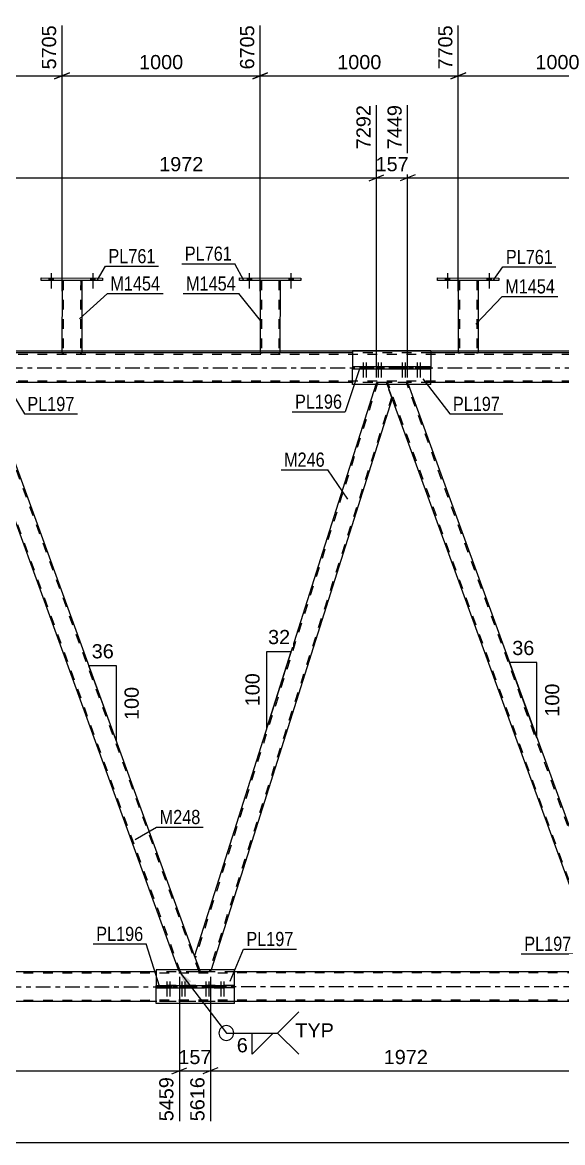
# Model space of a CAD drawing. Header units: millimetres. Extents: x 0 to 1189, y 0 to 841.
# Drawn here: x 306.7 to 415.7, y 443.4 to 669.7 of the extents above; entities that cross this region are included whole.
import ezdxf

# ---------------------------------------------------------------- set-up
doc = ezdxf.new("R2010")
doc.units = ezdxf.units.MM
doc.linetypes.add('DXK_LINE_DOT2', pattern=[3.9198, 1.9599, -1.9599])
doc.linetypes.add('DXK_LINE_DOT3', pattern=[5.9187, 2.979, -0.9799, 0.9799, -0.9799])
doc.styles.add('Arial', font='ARIAL.TTF', dxfattribs={"height": 0.2})
doc.styles.add('Arial Narrow', font='ARIALN.TTF', dxfattribs={"height": 0.2})

# ---------------------------------------------------------------- blocks, each defined once
blk = doc.blocks.new('Part-203773696-5335 - 5323')
at = {"color": 7, "linetype": 'DXK_LINE_DOT2'}
for p, q in [((394.69, 617.58), (394.69, 617.58)), ((394.69, 617.58), (394.69, 617.57)), ((394.69, 617.57), (394.69, 617.58)), ((394.73, 617.58), (394.69, 617.58)), ((394.69, 617.58), (394.73, 617.58)), ((394.83, 617.58), (394.73, 617.58)), ((394.73, 617.58), (394.83, 617.58)), ((394.99, 617.58), (394.83, 617.58)), ((394.83, 617.58), (394.99, 617.58)), ((394.93, 617.58), (394.93, 617.58)), ((394.93, 617.58), (394.93, 602.94)), ((394.95, 617.58), (394.93, 617.58)), ((394.93, 617.58), (394.95, 617.58)), ((395, 617.58), (394.95, 617.58)), ((394.95, 617.58), (395, 617.58)), ((398.4, 617.58), (394.99, 617.58)), ((398.4, 617.58), (394.99, 617.58)), ((398.31, 617.58), (395, 617.58)), ((395, 617.58), (395.08, 617.58)), ((398.38, 617.58), (395.08, 617.58)), ((398.38, 617.58), (398.31, 617.58)), ((398.44, 617.58), (398.38, 617.58)), ((398.38, 617.58), (398.44, 617.58)), ((398.4, 617.58), (398.55, 617.58)), ((398.55, 617.58), (398.4, 617.58)), ((398.45, 617.58), (398.44, 617.58)), ((398.44, 617.58), (398.45, 617.58)), ((398.45, 617.58), (398.45, 617.58)), ((398.45, 617.58), (398.45, 602.93)), ((398.55, 617.58), (398.66, 617.58)), ((398.66, 617.58), (398.55, 617.58)), ((398.66, 617.58), (398.69, 617.58)), ((398.69, 617.58), (398.66, 617.58)), ((398.69, 617.58), (398.69, 617.58)), ((398.69, 617.58), (398.69, 617.57)), ((398.69, 617.57), (398.69, 617.58)), ((394.69, 602.94), (394.73, 602.94)), ((394.73, 602.94), (394.83, 602.94)), ((394.83, 602.94), (394.99, 602.94)), ((394.93, 602.94), (394.95, 602.94)), ((394.93, 602.94), (394.95, 602.94)), ((398.3, 602.94), (394.95, 602.94)), ((394.95, 602.94), (394.99, 602.94)), ((398.39, 602.94), (394.99, 602.94)), ((394.99, 602.94), (395, 602.94)), ((395, 602.94), (395.08, 602.94)), ((398.43, 602.93), (395.08, 602.94)), ((398.38, 602.94), (398.3, 602.94)), ((398.43, 602.94), (398.38, 602.94)), ((398.39, 602.94), (398.55, 602.94)), ((398.45, 602.94), (398.43, 602.94)), ((398.43, 602.93), (398.45, 602.93)), ((398.55, 602.94), (398.65, 602.94)), ((398.65, 602.94), (398.69, 602.94))]:
    blk.add_line(p, q, dxfattribs=at)
at = {"color": 2, "linetype": 'Continuous'}
for p, q in [((394.69, 617.57), (394.69, 602.94)), ((398.69, 617.57), (398.69, 602.93)), ((394.73, 602.94), (394.69, 602.94)), ((394.83, 602.94), (394.73, 602.94)), ((394.99, 602.94), (394.83, 602.94)), ((398.39, 602.93), (394.99, 602.94)), ((398.55, 602.93), (398.39, 602.93)), ((398.65, 602.93), (398.55, 602.93)), ((398.69, 602.93), (398.65, 602.93))]:
    blk.add_line(p, q, dxfattribs=at)
blk = doc.blocks.new('Part-203773696-5340 - 5323')
at = {"color": 2, "linetype": 'Continuous'}
for p, q in [((350.5, 617.58), (350.5, 618.06)), ((350.5, 618.06), (362.9, 618.05)), ((362.9, 618.05), (362.9, 617.57)), ((362.9, 617.57), (350.5, 617.58))]:
    blk.add_line(p, q, dxfattribs=at)
blk = doc.blocks.new('Part-203773696-5345 - 5323')
at = {"color": 2, "linetype": 'Continuous'}
for p, q in [((354.7, 617.57), (354.69, 602.94)), ((358.7, 617.57), (358.69, 602.93)), ((354.73, 602.94), (354.69, 602.94)), ((354.83, 602.94), (354.73, 602.94)), ((354.99, 602.94), (354.83, 602.94)), ((358.39, 602.93), (354.99, 602.94)), ((358.55, 602.93), (358.39, 602.93)), ((358.65, 602.93), (358.55, 602.93)), ((358.69, 602.93), (358.65, 602.93))]:
    blk.add_line(p, q, dxfattribs=at)
at = {"color": 7, "linetype": 'DXK_LINE_DOT2'}
for p, q in [((354.7, 617.58), (354.7, 617.58)), ((354.7, 617.58), (354.7, 617.57)), ((354.7, 617.57), (354.7, 617.58)), ((354.73, 617.58), (354.7, 617.58)), ((354.7, 617.58), (354.73, 617.58)), ((354.84, 617.58), (354.73, 617.58)), ((354.73, 617.58), (354.84, 617.58)), ((354.99, 617.58), (354.84, 617.58)), ((354.84, 617.58), (354.99, 617.58)), ((354.94, 617.58), (354.93, 602.94)), ((354.94, 617.58), (354.94, 617.58)), ((354.95, 617.58), (354.94, 617.58)), ((354.94, 617.58), (354.95, 617.58)), ((355.01, 617.58), (354.95, 617.58)), ((354.95, 617.58), (355.01, 617.58)), ((358.4, 617.58), (354.99, 617.58)), ((358.4, 617.58), (354.99, 617.58)), ((358.31, 617.58), (355.01, 617.58)), ((355.01, 617.58), (355.08, 617.58)), ((358.38, 617.58), (355.08, 617.58)), ((358.38, 617.58), (358.31, 617.58)), ((358.44, 617.58), (358.38, 617.58)), ((358.38, 617.58), (358.44, 617.58)), ((358.4, 617.58), (358.55, 617.58)), ((358.55, 617.58), (358.4, 617.58)), ((358.46, 617.58), (358.44, 617.58)), ((358.44, 617.58), (358.46, 617.58)), ((358.46, 617.58), (358.45, 602.93)), ((358.46, 617.58), (358.46, 617.58)), ((358.55, 617.58), (358.66, 617.58)), ((358.66, 617.58), (358.55, 617.58)), ((358.66, 617.58), (358.7, 617.58)), ((358.7, 617.58), (358.66, 617.58)), ((358.7, 617.58), (358.7, 617.58)), ((358.7, 617.58), (358.7, 617.57)), ((358.7, 617.57), (358.7, 617.58)), ((354.69, 602.94), (354.73, 602.94)), ((354.73, 602.94), (354.83, 602.94)), ((354.83, 602.94), (354.99, 602.94)), ((354.93, 602.94), (354.95, 602.94)), ((354.93, 602.94), (354.95, 602.94)), ((358.3, 602.94), (354.95, 602.94)), ((354.95, 602.94), (354.99, 602.94)), ((358.39, 602.94), (354.99, 602.94)), ((354.99, 602.94), (355, 602.94)), ((355, 602.94), (355.08, 602.94)), ((358.38, 602.93), (355.08, 602.94)), ((358.38, 602.94), (358.3, 602.94)), ((358.43, 602.94), (358.38, 602.94)), ((358.38, 602.93), (358.43, 602.93)), ((358.39, 602.94), (358.55, 602.94)), ((358.45, 602.94), (358.43, 602.94)), ((358.43, 602.93), (358.45, 602.93)), ((358.55, 602.94), (358.65, 602.94)), ((358.65, 602.94), (358.69, 602.94))]:
    blk.add_line(p, q, dxfattribs=at)
blk = doc.blocks.new('Part-203773696-5350 - 5323')
at = {"color": 2, "linetype": 'Continuous'}
for p, q in [((310.5, 617.58), (310.5, 618.06)), ((310.5, 618.06), (322.9, 618.05)), ((322.9, 618.05), (322.9, 617.57)), ((322.9, 617.57), (310.5, 617.58))]:
    blk.add_line(p, q, dxfattribs=at)
blk = doc.blocks.new('Part-203773696-5355 - 5323')
at = {"color": 2, "linetype": 'Continuous'}
for p, q in [((314.7, 617.57), (314.69, 602.94)), ((318.7, 617.57), (318.69, 602.93)), ((314.73, 602.94), (314.69, 602.94)), ((314.83, 602.94), (314.73, 602.94)), ((314.99, 602.94), (314.83, 602.94)), ((318.4, 602.93), (314.99, 602.94)), ((318.55, 602.93), (318.4, 602.93)), ((318.66, 602.93), (318.55, 602.93)), ((318.69, 602.93), (318.66, 602.93))]:
    blk.add_line(p, q, dxfattribs=at)
at = {"color": 7, "linetype": 'DXK_LINE_DOT2'}
for p, q in [((314.7, 617.58), (314.7, 617.58)), ((314.7, 617.58), (314.7, 617.57)), ((314.7, 617.57), (314.7, 617.58)), ((314.73, 617.58), (314.7, 617.58)), ((314.7, 617.58), (314.73, 617.58)), ((314.84, 617.58), (314.73, 617.58)), ((314.73, 617.58), (314.84, 617.58)), ((314.99, 617.58), (314.84, 617.58)), ((314.84, 617.58), (314.99, 617.58)), ((314.94, 617.58), (314.93, 602.94)), ((314.94, 617.58), (314.94, 617.58)), ((314.95, 617.58), (314.94, 617.58)), ((314.94, 617.58), (314.95, 617.58)), ((315.01, 617.58), (314.95, 617.58)), ((314.95, 617.58), (315.01, 617.58)), ((318.4, 617.58), (314.99, 617.58)), ((318.4, 617.58), (314.99, 617.58)), ((318.31, 617.58), (315.01, 617.58)), ((315.01, 617.58), (315.08, 617.58)), ((318.39, 617.58), (315.08, 617.58)), ((318.39, 617.58), (318.31, 617.58)), ((318.44, 617.58), (318.39, 617.58)), ((318.39, 617.58), (318.44, 617.58)), ((318.4, 617.58), (318.56, 617.58)), ((318.56, 617.58), (318.4, 617.58)), ((318.46, 617.58), (318.44, 617.58)), ((318.44, 617.58), (318.46, 617.58)), ((318.46, 617.58), (318.45, 602.93)), ((318.46, 617.58), (318.46, 617.58)), ((318.56, 617.58), (318.66, 617.58)), ((318.66, 617.58), (318.56, 617.58)), ((318.66, 617.58), (318.7, 617.58)), ((318.7, 617.58), (318.66, 617.58)), ((318.7, 617.58), (318.7, 617.58)), ((318.7, 617.58), (318.7, 617.57)), ((318.7, 617.57), (318.7, 617.58)), ((314.69, 602.94), (314.73, 602.94)), ((314.73, 602.94), (314.83, 602.94)), ((314.83, 602.94), (314.99, 602.94)), ((314.93, 602.94), (314.95, 602.94)), ((314.93, 602.94), (314.95, 602.94)), ((318.3, 602.94), (314.95, 602.94)), ((314.95, 602.94), (314.99, 602.94)), ((318.4, 602.94), (314.99, 602.94)), ((314.99, 602.94), (315, 602.94)), ((315, 602.94), (315.08, 602.94)), ((318.38, 602.93), (315.08, 602.94)), ((318.38, 602.94), (318.3, 602.94)), ((318.43, 602.94), (318.38, 602.94)), ((318.38, 602.93), (318.43, 602.93)), ((318.4, 602.94), (318.55, 602.94)), ((318.45, 602.94), (318.43, 602.94)), ((318.43, 602.93), (318.45, 602.93)), ((318.55, 602.94), (318.66, 602.94)), ((318.66, 602.94), (318.69, 602.94))]:
    blk.add_line(p, q, dxfattribs=at)
blk = doc.blocks.new('Part-203773696-5381 - 5323')
at = {"color": 2, "linetype": 'Continuous'}
for p, q in [((390.49, 617.58), (390.49, 618.06)), ((390.49, 618.06), (402.89, 618.05)), ((402.89, 618.05), (402.89, 617.57)), ((402.89, 617.57), (390.49, 617.58))]:
    blk.add_line(p, q, dxfattribs=at)
blk = doc.blocks.new('Part-203773696-5463 - 5323')
at = {"color": 7, "linetype": 'DXK_LINE_DOT2'}
for p, q in [((783.2, 477.7), (120, 477.69)), ((349.53, 477.93), (333.68, 477.93)), ((783.2, 472.18), (120, 472.17)), ((783.2, 471.94), (163.41, 471.93)), ((349.53, 471.93), (333.68, 471.93))]:
    blk.add_line(p, q, dxfattribs=at)
at = {"color": 2, "linetype": 'Continuous'}
for p, q in [((333.68, 477.93), (267.77, 477.93)), ((418.81, 477.93), (349.53, 477.93)), ((333.68, 471.93), (267.77, 471.93)), ((418.81, 471.93), (349.53, 471.93))]:
    blk.add_line(p, q, dxfattribs=at)
at = {"color": 7, "linetype": 'DXK_LINE_DOT3'}
blk.add_line((120, 474.93), (783.2, 474.94), dxfattribs=at)
blk = doc.blocks.new('Part-203773696-5468 - 5323')
at = {"color": 7, "linetype": 'DXK_LINE_DOT2'}
for p, q in [((762.47, 602.61), (102.5, 602.61)), ((389.17, 602.93), (373.31, 602.93)), ((762.47, 597.25), (102.5, 597.25)), ((389.17, 596.93), (373.31, 596.93))]:
    blk.add_line(p, q, dxfattribs=at)
at = {"color": 2, "linetype": 'Continuous'}
for p, q in [((373.31, 602.93), (304.03, 602.93)), ((458.45, 602.93), (389.17, 602.93)), ((373.31, 596.93), (304.03, 596.93)), ((458.45, 596.93), (389.17, 596.93))]:
    blk.add_line(p, q, dxfattribs=at)
at = {"color": 7, "linetype": 'DXK_LINE_DOT3'}
blk.add_line((102.5, 599.93), (772.47, 599.93), dxfattribs=at)
blk = doc.blocks.new('Bolt-203773696-5474 - 5323')
at = {"linetype": 'Continuous'}
for points in [[(312.06, 617.58), (312.94, 617.58), (312.94, 618.06), (312.06, 618.06)], [(320.46, 617.57), (321.34, 617.57), (321.34, 618.05), (320.46, 618.05)]]:
    blk.add_hatch(color=1, dxfattribs=at).paths.add_polyline_path(points)
at = {"color": 1, "linetype": 'Continuous'}
for p, q in [((312.06, 618.06), (312.06, 617.58)), ((312.5, 619.06), (312.5, 615.94)), ((312.94, 618.06), (312.94, 617.58)), ((320.46, 618.05), (320.46, 617.57)), ((320.9, 619.05), (320.9, 615.93)), ((321.34, 618.05), (321.34, 617.57))]:
    blk.add_line(p, q, dxfattribs=at)
blk = doc.blocks.new('Bolt-203773696-5521 - 5323')
at = {"linetype": 'Continuous'}
for points in [[(336.2, 475.17), (335.48, 475.17), (335.48, 474.69), (336.2, 474.69)], [(336.8, 475.17), (336.08, 475.17), (336.08, 474.69), (336.8, 474.69)], [(339.22, 475.17), (338.5, 475.17), (338.5, 474.69), (339.22, 474.69)], [(339.82, 475.17), (339.1, 475.17), (339.1, 474.69), (339.82, 474.69)]]:
    blk.add_hatch(color=1, dxfattribs=at).paths.add_polyline_path(points)
at = {"color": 1, "linetype": 'Continuous'}
for p, q in [((335.48, 475.17), (335.48, 474.69)), ((335.84, 475.97), (335.84, 472.97)), ((336.08, 475.17), (336.08, 474.69)), ((336.2, 475.17), (336.2, 474.69)), ((336.44, 475.97), (336.44, 472.97)), ((336.8, 475.17), (336.8, 474.69)), ((338.5, 475.17), (338.5, 474.69)), ((338.86, 475.97), (338.86, 472.97)), ((339.1, 475.17), (339.1, 474.69)), ((339.22, 475.17), (339.22, 474.69)), ((339.46, 475.97), (339.46, 472.97)), ((339.82, 475.17), (339.82, 474.69))]:
    blk.add_line(p, q, dxfattribs=at)
blk = doc.blocks.new('Part-203773696-5545 - 5323')
at = {"color": 7, "linetype": 'DXK_LINE_DOT2'}
for p, q in [((349.53, 475.17), (333.68, 475.17)), ((333.68, 474.69), (349.53, 474.69)), ((333.68, 474.69), (333.68, 474.69)), ((349.53, 474.69), (349.53, 474.69))]:
    blk.add_line(p, q, dxfattribs=at)
at = {"color": 2, "linetype": 'Continuous'}
for p, q in [((333.68, 475.17), (333.68, 475.17)), ((333.68, 475.17), (343.12, 475.17)), ((333.68, 474.69), (333.68, 475.17)), ((340.08, 474.69), (340.08, 475.17)), ((343.12, 475.17), (349.53, 475.17)), ((343.12, 474.69), (343.12, 475.17)), ((349.53, 475.17), (349.53, 475.17)), ((349.53, 474.69), (349.53, 475.17)), ((333.68, 474.69), (343.12, 474.69)), ((349.53, 474.69), (343.12, 474.69))]:
    blk.add_line(p, q, dxfattribs=at)
blk = doc.blocks.new('Part-203773696-5645 - 5323')
at = {"color": 2, "linetype": 'Continuous'}
for p, q in [((373.31, 600.17), (373.31, 599.69)), ((373.31, 600.17), (389.17, 600.17)), ((373.31, 599.69), (389.17, 599.69)), ((379.72, 599.69), (379.72, 600.17)), ((382.76, 599.69), (382.76, 600.17)), ((389.17, 600.17), (389.17, 599.69))]:
    blk.add_line(p, q, dxfattribs=at)
blk = doc.blocks.new('Bolt-203773696-5634 - 5323')
at = {"linetype": 'Continuous'}
for points in [[(383.75, 600.17), (383.03, 600.17), (383.03, 599.69), (383.75, 599.69)], [(384.35, 600.17), (383.63, 600.17), (383.63, 599.69), (384.35, 599.69)], [(386.76, 600.17), (386.04, 600.17), (386.04, 599.69), (386.76, 599.69)], [(387.36, 600.17), (386.64, 600.17), (386.64, 599.69), (387.36, 599.69)]]:
    blk.add_hatch(color=1, dxfattribs=at).paths.add_polyline_path(points)
at = {"color": 1, "linetype": 'Continuous'}
for p, q in [((383.03, 600.17), (383.03, 599.69)), ((383.39, 600.97), (383.39, 597.97)), ((383.63, 600.17), (383.63, 599.69)), ((383.75, 600.17), (383.75, 599.69)), ((383.99, 600.97), (383.99, 597.97)), ((384.35, 600.17), (384.35, 599.69)), ((386.04, 600.17), (386.04, 599.69)), ((386.4, 600.97), (386.4, 597.97)), ((386.64, 600.17), (386.64, 599.69)), ((386.76, 600.17), (386.76, 599.69)), ((387, 600.97), (387, 597.97)), ((387.36, 600.17), (387.36, 599.69))]:
    blk.add_line(p, q, dxfattribs=at)
blk = doc.blocks.new('Bolt-203773696-5635 - 5323')
at = {"linetype": 'Continuous'}
for points in [[(375.84, 600.17), (375.12, 600.17), (375.12, 599.69), (375.84, 599.69)], [(376.44, 600.17), (375.72, 600.17), (375.72, 599.69), (376.44, 599.69)], [(378.85, 600.17), (378.13, 600.17), (378.13, 599.69), (378.85, 599.69)], [(379.46, 600.17), (378.74, 600.17), (378.74, 599.69), (379.46, 599.69)]]:
    blk.add_hatch(color=1, dxfattribs=at).paths.add_polyline_path(points)
at = {"color": 1, "linetype": 'Continuous'}
for p, q in [((375.12, 600.17), (375.12, 599.69)), ((375.48, 600.97), (375.48, 597.97)), ((375.72, 600.17), (375.72, 599.69)), ((375.84, 600.17), (375.84, 599.69)), ((376.08, 600.97), (376.08, 597.97)), ((376.44, 600.17), (376.44, 599.69)), ((378.13, 600.17), (378.13, 599.69)), ((378.49, 600.97), (378.49, 597.97)), ((378.74, 600.17), (378.74, 599.69)), ((378.85, 600.17), (378.85, 599.69)), ((379.1, 600.97), (379.1, 597.97)), ((379.46, 600.17), (379.46, 599.69))]:
    blk.add_line(p, q, dxfattribs=at)
blk = doc.blocks.new('Part-203773696-5640 - 5323')
at = {"color": 2, "linetype": 'Continuous'}
for p, q in [((389.17, 603.33), (373.31, 603.33)), ((373.31, 603.33), (373.31, 600.17)), ((389.17, 603.33), (389.17, 600.17)), ((373.31, 596.53), (373.31, 599.69)), ((389.17, 596.53), (389.17, 599.69)), ((389.17, 596.53), (373.31, 596.53))]:
    blk.add_line(p, q, dxfattribs=at)
at = {"color": 7, "linetype": 'DXK_LINE_DOT2'}
for p, q in [((373.31, 600.17), (373.31, 599.69)), ((389.17, 600.17), (389.17, 599.69))]:
    blk.add_line(p, q, dxfattribs=at)
blk = doc.blocks.new('Part-203773696-5783 - 5323')
at = {"color": 2, "linetype": 'Continuous'}
for p, q in [((378.06, 596.53), (341.47, 481.14)), ((380.35, 596.53), (381.37, 593.73)), ((381.37, 593.73), (344.78, 478.33)), ((342.49, 478.33), (341.47, 481.14))]:
    blk.add_line(p, q, dxfattribs=at)
at = {"color": 7, "linetype": 'DXK_LINE_DOT2'}
for p, q in [((378.44, 596.93), (341.61, 480.77)), ((378.19, 596.93), (378.06, 596.53)), ((380.2, 596.93), (378.19, 596.93)), ((380.35, 596.53), (380.2, 596.93)), ((381.24, 594.1), (344.4, 477.93)), ((342.64, 477.93), (342.49, 478.33)), ((344.65, 477.93), (342.64, 477.93)), ((344.65, 477.93), (344.78, 478.33))]:
    blk.add_line(p, q, dxfattribs=at)
blk = doc.blocks.new('Bolt-203773696-5930 - 5323')
at = {"linetype": 'Continuous'}
for points in [[(312.06, 617.58), (312.94, 617.58), (312.94, 618.06), (312.06, 618.06)], [(320.46, 617.57), (321.34, 617.57), (321.34, 618.05), (320.46, 618.05)]]:
    blk.add_hatch(color=1, dxfattribs=at).paths.add_polyline_path(points)
at = {"color": 1, "linetype": 'Continuous'}
for p, q in [((312.06, 618.06), (312.06, 617.58)), ((312.5, 619.06), (312.5, 615.94)), ((312.94, 618.06), (312.94, 617.58)), ((320.46, 618.05), (320.46, 617.57)), ((320.9, 619.05), (320.9, 615.93)), ((321.34, 618.05), (321.34, 617.57))]:
    blk.add_line(p, q, dxfattribs=at)
blk = doc.blocks.new('Bolt-203773696-5811 - 5323')
at = {"linetype": 'Continuous'}
for points in [[(392.05, 617.58), (392.93, 617.58), (392.93, 618.06), (392.05, 618.06)], [(400.45, 617.57), (401.33, 617.57), (401.33, 618.05), (400.45, 618.05)]]:
    blk.add_hatch(color=1, dxfattribs=at).paths.add_polyline_path(points)
at = {"color": 1, "linetype": 'Continuous'}
for p, q in [((392.05, 618.06), (392.05, 617.58)), ((392.49, 619.06), (392.49, 615.94)), ((392.93, 618.06), (392.93, 617.58)), ((400.45, 618.05), (400.45, 617.57)), ((400.89, 619.05), (400.89, 615.93)), ((401.33, 618.05), (401.33, 617.57))]:
    blk.add_line(p, q, dxfattribs=at)
blk = doc.blocks.new('Bolt-203773696-5928 - 5323')
at = {"linetype": 'Continuous'}
for points in [[(352.06, 617.58), (352.94, 617.58), (352.94, 618.06), (352.06, 618.06)], [(360.46, 617.57), (361.34, 617.57), (361.34, 618.05), (360.46, 618.05)]]:
    blk.add_hatch(color=1, dxfattribs=at).paths.add_polyline_path(points)
at = {"color": 1, "linetype": 'Continuous'}
for p, q in [((352.06, 618.06), (352.06, 617.58)), ((352.5, 619.06), (352.49, 615.94)), ((352.94, 618.06), (352.94, 617.58)), ((360.46, 618.05), (360.46, 617.57)), ((360.9, 619.05), (360.89, 615.93)), ((361.34, 618.05), (361.34, 617.57))]:
    blk.add_line(p, q, dxfattribs=at)
blk = doc.blocks.new('Part-203773696-5837 - 5323')
at = {"color": 2, "linetype": 'Continuous'}
for p, q in [((349.53, 478.33), (333.68, 478.33)), ((333.68, 478.33), (333.68, 475.17)), ((349.53, 475.18), (349.53, 478.33)), ((333.68, 471.53), (333.68, 474.69)), ((349.53, 471.53), (349.53, 474.7)), ((349.53, 471.53), (333.68, 471.53))]:
    blk.add_line(p, q, dxfattribs=at)
at = {"color": 7, "linetype": 'DXK_LINE_DOT2'}
for p, q in [((333.68, 474.69), (333.68, 475.17)), ((349.53, 474.7), (349.53, 475.18))]:
    blk.add_line(p, q, dxfattribs=at)
blk = doc.blocks.new('Part-203773696-5875 - 5323')
at = {"color": 7, "linetype": 'DXK_LINE_DOT2'}
for p, q in [((384.46, 596.93), (380.2, 596.93)), ((381.37, 593.73), (380.2, 596.93)), ((423.77, 477.93), (380.46, 596.93)), ((427.52, 477.93), (384.21, 596.93)), ((384.61, 596.53), (384.46, 596.93)), ((427.77, 477.93), (426.61, 481.14)), ((423.52, 477.93), (423.37, 478.33)), ((427.77, 477.93), (423.52, 477.93))]:
    blk.add_line(p, q, dxfattribs=at)
at = {"color": 2, "linetype": 'Continuous'}
for p, q in [((426.61, 481.14), (384.61, 596.53)), ((423.37, 478.33), (381.37, 593.73))]:
    blk.add_line(p, q, dxfattribs=at)
blk = doc.blocks.new('Part-203773696-5880 - 5323')
at = {"color": 7, "linetype": 'DXK_LINE_DOT2'}
for p, q in [((299.33, 596.93), (295.07, 596.93)), ((296.24, 593.73), (295.07, 596.93)), ((338.64, 477.93), (295.33, 596.93)), ((342.38, 477.93), (299.07, 596.93)), ((299.47, 596.53), (299.33, 596.93)), ((342.64, 477.93), (341.47, 481.14)), ((338.38, 477.93), (338.24, 478.33)), ((342.64, 477.93), (338.38, 477.93))]:
    blk.add_line(p, q, dxfattribs=at)
at = {"color": 2, "linetype": 'Continuous'}
for p, q in [((341.47, 481.14), (299.47, 596.53)), ((338.24, 478.33), (296.24, 593.73))]:
    blk.add_line(p, q, dxfattribs=at)
blk = doc.blocks.new('Bolt-203773696-5927 - 5323')
at = {"linetype": 'Continuous'}
for points in [[(392.05, 617.58), (392.93, 617.58), (392.93, 618.06), (392.05, 618.06)], [(400.45, 617.57), (401.33, 617.57), (401.33, 618.05), (400.45, 618.05)]]:
    blk.add_hatch(color=1, dxfattribs=at).paths.add_polyline_path(points)
at = {"color": 1, "linetype": 'Continuous'}
for p, q in [((392.05, 618.06), (392.05, 617.58)), ((392.49, 619.06), (392.49, 615.94)), ((392.93, 618.06), (392.93, 617.58)), ((400.45, 618.05), (400.45, 617.57)), ((400.89, 619.05), (400.89, 615.93)), ((401.33, 618.05), (401.33, 617.57))]:
    blk.add_line(p, q, dxfattribs=at)
blk = doc.blocks.new('Bolt-203773696-5929 - 5323')
at = {"linetype": 'Continuous'}
for points in [[(352.06, 617.58), (352.94, 617.58), (352.94, 618.06), (352.06, 618.06)], [(360.46, 617.57), (361.34, 617.57), (361.34, 618.05), (360.46, 618.05)]]:
    blk.add_hatch(color=1, dxfattribs=at).paths.add_polyline_path(points)
at = {"color": 1, "linetype": 'Continuous'}
for p, q in [((352.06, 618.06), (352.06, 617.58)), ((352.5, 619.06), (352.49, 615.94)), ((352.94, 618.06), (352.94, 617.58)), ((360.46, 618.05), (360.46, 617.57)), ((360.9, 619.05), (360.89, 615.93)), ((361.34, 618.05), (361.34, 617.57))]:
    blk.add_line(p, q, dxfattribs=at)
blk = doc.blocks.new('Bolt-203773696-6003 - 5323')
at = {"linetype": 'Continuous'}
for points in [[(344.11, 475.17), (343.39, 475.17), (343.39, 474.69), (344.11, 474.69)], [(344.71, 475.17), (343.99, 475.17), (343.99, 474.69), (344.71, 474.69)], [(347.12, 475.17), (346.4, 475.17), (346.4, 474.69), (347.12, 474.69)], [(347.73, 475.17), (347.01, 475.17), (347.01, 474.69), (347.73, 474.69)]]:
    blk.add_hatch(color=1, dxfattribs=at).paths.add_polyline_path(points)
at = {"color": 1, "linetype": 'Continuous'}
for p, q in [((343.39, 475.17), (343.39, 474.69)), ((343.75, 475.97), (343.75, 472.97)), ((343.99, 475.17), (343.99, 474.69)), ((344.11, 475.17), (344.11, 474.69)), ((344.35, 475.97), (344.35, 472.97)), ((344.71, 475.17), (344.71, 474.69)), ((346.4, 475.17), (346.4, 474.69)), ((346.76, 475.97), (346.76, 472.97)), ((347.01, 475.17), (347.01, 474.69)), ((347.12, 475.17), (347.12, 474.69)), ((347.37, 475.97), (347.37, 472.97)), ((347.73, 475.17), (347.73, 474.69))]:
    blk.add_line(p, q, dxfattribs=at)
blk = doc.blocks.new('AngleDimension-203773696-21607 - 5323')
at = {"color": 7, "linetype": 'Continuous'}
for p, q in [((322.16, 534.2), (320.14, 539.74)), ((325.68, 539.74), (320.14, 539.74)), ((325.68, 524.52), (320.14, 539.74)), ((325.68, 524.52), (325.68, 539.74))]:
    blk.add_line(p, q, dxfattribs=at)
at = {"color": 0}
for points in [[(325.74, 540.64), (325.74, 544.84), (320.09, 544.84), (320.09, 540.64)], [(330.78, 536.06), (326.58, 536.06), (326.58, 528.19), (330.78, 528.19)]]:
    blk.add_wipeout(points, dxfattribs=at)
at = {"color": 3, "style": 'Arial'}
blk.add_text('36', height=2.865, dxfattribs=at).set_placement((320.69, 541.24))
blk.add_text('100', height=2.865, rotation=90.0002, dxfattribs=at).set_placement((330.18, 528.79))
blk = doc.blocks.new('StraightDimension-203773696-20330 - 5323')
at = {"color": 7, "linetype": 'Continuous'}
for p, q in [((274.7, 616.24), (274.7, 669.08)), ((314.7, 615.37), (314.7, 669.08)), ((276.2, 659.48), (273.2, 658.28)), ((274.7, 658.88), (314.7, 658.88)), ((313.2, 658.28), (316.2, 659.48))]:
    blk.add_line(p, q, dxfattribs=at)
at = {"color": 0, "linetype": 'Continuous'}
blk.add_wipeout([(314.1, 669.68), (309.9, 669.68), (309.9, 659.58), (314.1, 659.58)], dxfattribs=at)
at = {"color": 0}
blk.add_wipeout([(299.74, 659.63), (299.74, 663.83), (289.65, 663.83), (289.65, 659.63)], dxfattribs=at)
at = {"color": 3, "linetype": 'Continuous', "style": 'Arial'}
blk.add_text('5705', height=2.865, rotation=90.0002, dxfattribs=at).set_placement((313.5, 660.18))
at = {"color": 3, "style": 'Arial'}
blk.add_text('1000', height=2.865, dxfattribs=at).set_placement((290.25, 660.23))
blk = doc.blocks.new('StraightDimension-203773696-21491 - 5323')
at = {"color": 7, "linetype": 'Continuous'}
blk.add_line((89.6, 443.44), (796.1, 443.44), dxfattribs=at)
blk = doc.blocks.new('AngleDimension-203773696-21635 - 5323')
at = {"color": 7, "linetype": 'Continuous'}
for p, q in [((407.49, 533.67), (405.03, 540.41)), ((410.57, 540.41), (405.03, 540.41)), ((410.57, 525.18), (405.03, 540.41)), ((410.57, 525.18), (410.57, 540.41))]:
    blk.add_line(p, q, dxfattribs=at)
at = {"color": 0}
for points in [[(410.63, 541.31), (410.63, 545.51), (404.98, 545.51), (404.98, 541.31)], [(415.67, 536.73), (411.47, 536.73), (411.47, 528.86), (415.67, 528.86)]]:
    blk.add_wipeout(points, dxfattribs=at)
at = {"color": 3, "style": 'Arial'}
blk.add_text('36', height=2.865, dxfattribs=at).set_placement((405.58, 541.91))
blk.add_text('100', height=2.865, rotation=90.0002, dxfattribs=at).set_placement((415.07, 529.46))
blk = doc.blocks.new('StraightDimension-203773696-24924 - 5323')
at = {"color": 7, "linetype": 'Continuous'}
for p, q in [((338.38, 476.93), (338.38, 447.75)), ((344.65, 476.93), (344.65, 447.75)), ((336.88, 457.34), (339.88, 458.54)), ((338.38, 457.94), (344.65, 457.94)), ((346.15, 458.54), (343.15, 457.34))]:
    blk.add_line(p, q, dxfattribs=at)
at = {"color": 0}
blk.add_wipeout([(345.45, 458.69), (345.45, 462.89), (337.58, 462.89), (337.58, 458.69)], dxfattribs=at)
at = {"color": 0, "linetype": 'Continuous'}
blk.add_wipeout([(344.05, 457.24), (339.85, 457.24), (339.85, 447.15), (344.05, 447.15)], dxfattribs=at)
at = {"color": 3, "style": 'Arial'}
blk.add_text('157', height=2.865, dxfattribs=at).set_placement((338.18, 459.29))
at = {"color": 3, "linetype": 'Continuous', "style": 'Arial'}
blk.add_text('5616', height=2.865, rotation=90.0002, dxfattribs=at).set_placement((343.45, 447.75))
blk = doc.blocks.new('StraightDimension-203773696-6598 - 5323')
at = {"color": 7, "linetype": 'Continuous'}
blk.add_line((204.05, 603.33), (733.78, 603.33), dxfattribs=at)
blk = doc.blocks.new('StraightDimension-203773696-21770 - 5323')
at = {"color": 7, "linetype": 'Continuous'}
for p, q in [((384.46, 597.93), (384.46, 652.96)), ((463.33, 597.93), (463.33, 652.96)), ((385.96, 638.87), (382.96, 637.67)), ((384.46, 638.27), (463.33, 638.27)), ((461.83, 637.67), (464.83, 638.87))]:
    blk.add_line(p, q, dxfattribs=at)
at = {"color": 0, "linetype": 'Continuous'}
blk.add_wipeout([(462.73, 653.56), (458.53, 653.56), (458.53, 643.47), (462.73, 643.47)], dxfattribs=at)
at = {"color": 0}
blk.add_wipeout([(428.94, 639.02), (428.94, 643.22), (418.85, 643.22), (418.85, 639.02)], dxfattribs=at)
at = {"color": 3, "linetype": 'Continuous', "style": 'Arial'}
blk.add_text('9420', height=2.865, rotation=90.0002, dxfattribs=at).set_placement((462.13, 644.07))
at = {"color": 3, "style": 'Arial'}
blk.add_text('1972', height=2.865, dxfattribs=at).set_placement((419.45, 639.62))
blk = doc.blocks.new('StraightDimension-203773696-20327 - 5323')
at = {"color": 7, "linetype": 'Continuous'}
for p, q in [((394.69, 615.37), (394.69, 669.08)), ((434.7, 615.37), (434.7, 669.08)), ((396.19, 659.48), (393.19, 658.28)), ((394.69, 658.88), (434.7, 658.88)), ((433.2, 658.28), (436.2, 659.48))]:
    blk.add_line(p, q, dxfattribs=at)
at = {"color": 0, "linetype": 'Continuous'}
blk.add_wipeout([(434.1, 669.68), (429.9, 669.68), (429.9, 659.58), (434.1, 659.58)], dxfattribs=at)
at = {"color": 0}
blk.add_wipeout([(419.74, 659.63), (419.74, 663.83), (409.65, 663.83), (409.65, 659.63)], dxfattribs=at)
at = {"color": 3, "linetype": 'Continuous', "style": 'Arial'}
blk.add_text('8705', height=2.865, rotation=90.0002, dxfattribs=at).set_placement((433.5, 660.18))
at = {"color": 3, "style": 'Arial'}
blk.add_text('1000', height=2.865, dxfattribs=at).set_placement((410.25, 660.23))
blk = doc.blocks.new('StraightDimension-203773696-20328 - 5323')
at = {"color": 7, "linetype": 'Continuous'}
for p, q in [((354.69, 615.37), (354.69, 669.08)), ((394.69, 615.37), (394.69, 669.08)), ((356.19, 659.48), (353.19, 658.28)), ((354.69, 658.88), (394.69, 658.88)), ((393.19, 658.28), (396.19, 659.48))]:
    blk.add_line(p, q, dxfattribs=at)
at = {"color": 0, "linetype": 'Continuous'}
blk.add_wipeout([(394.09, 669.68), (389.89, 669.68), (389.89, 659.58), (394.09, 659.58)], dxfattribs=at)
at = {"color": 0}
blk.add_wipeout([(379.74, 659.63), (379.74, 663.83), (369.65, 663.83), (369.65, 659.63)], dxfattribs=at)
at = {"color": 3, "linetype": 'Continuous', "style": 'Arial'}
blk.add_text('7705', height=2.865, rotation=90.0002, dxfattribs=at).set_placement((393.49, 660.18))
at = {"color": 3, "style": 'Arial'}
blk.add_text('1000', height=2.865, dxfattribs=at).set_placement((370.25, 660.23))
blk = doc.blocks.new('StraightDimension-203773696-20329 - 5323')
at = {"color": 7, "linetype": 'Continuous'}
for p, q in [((314.7, 615.37), (314.7, 669.08)), ((354.69, 615.37), (354.69, 669.08)), ((316.2, 659.48), (313.2, 658.28)), ((314.7, 658.88), (354.69, 658.88)), ((353.19, 658.28), (356.19, 659.48))]:
    blk.add_line(p, q, dxfattribs=at)
at = {"color": 0, "linetype": 'Continuous'}
blk.add_wipeout([(354.09, 669.68), (349.89, 669.68), (349.89, 659.58), (354.09, 659.58)], dxfattribs=at)
at = {"color": 0}
blk.add_wipeout([(339.74, 659.63), (339.74, 663.83), (329.65, 663.83), (329.65, 659.63)], dxfattribs=at)
at = {"color": 3, "linetype": 'Continuous', "style": 'Arial'}
blk.add_text('6705', height=2.865, rotation=90.0002, dxfattribs=at).set_placement((353.49, 660.18))
at = {"color": 3, "style": 'Arial'}
blk.add_text('1000', height=2.865, dxfattribs=at).set_placement((330.25, 660.23))
blk = doc.blocks.new('StraightDimension-203773696-24925 - 5323')
at = {"color": 7, "linetype": 'Continuous'}
for p, q in [((259.52, 476.93), (259.52, 447.75)), ((338.38, 476.93), (338.38, 447.75)), ((261.02, 458.54), (258.02, 457.34)), ((259.52, 457.94), (338.38, 457.94)), ((336.88, 457.34), (339.88, 458.54))]:
    blk.add_line(p, q, dxfattribs=at)
at = {"color": 0}
blk.add_wipeout([(304, 458.69), (304, 462.89), (293.9, 462.89), (293.9, 458.69)], dxfattribs=at)
at = {"color": 0, "linetype": 'Continuous'}
blk.add_wipeout([(337.78, 457.24), (333.58, 457.24), (333.58, 447.15), (337.78, 447.15)], dxfattribs=at)
at = {"color": 3, "style": 'Arial'}
blk.add_text('1972', height=2.865, dxfattribs=at).set_placement((294.5, 459.29))
at = {"color": 3, "linetype": 'Continuous', "style": 'Arial'}
blk.add_text('5459', height=2.865, rotation=90.0002, dxfattribs=at).set_placement((337.18, 447.75))
blk = doc.blocks.new('AngleDimension-203773696-21621 - 5323')
at = {"color": 7, "linetype": 'Continuous'}
for p, q in [((356.07, 542.61), (360.97, 542.61)), ((356.07, 527.17), (360.97, 542.61)), ((356.07, 527.17), (356.07, 542.61)), ((357.25, 530.9), (360.97, 542.61))]:
    blk.add_line(p, q, dxfattribs=at)
at = {"color": 0}
for points in [[(361.34, 543.51), (361.34, 547.71), (355.69, 547.71), (355.69, 543.51)], [(355.17, 538.82), (350.97, 538.82), (350.97, 530.95), (355.17, 530.95)]]:
    blk.add_wipeout(points, dxfattribs=at)
at = {"color": 3, "style": 'Arial'}
blk.add_text('32', height=2.865, dxfattribs=at).set_placement((356.29, 544.11))
blk.add_text('100', height=2.865, rotation=90.0002, dxfattribs=at).set_placement((354.57, 531.55))
blk = doc.blocks.new('StraightDimension-203773696-21771 - 5323')
at = {"color": 7, "linetype": 'Continuous'}
for p, q in [((378.19, 597.93), (378.19, 652.96)), ((384.46, 597.93), (384.46, 652.96)), ((376.69, 637.67), (379.69, 638.87)), ((378.19, 638.27), (384.46, 638.27)), ((385.96, 638.87), (382.96, 637.67))]:
    blk.add_line(p, q, dxfattribs=at)
at = {"color": 0}
blk.add_wipeout([(385.26, 639.02), (385.26, 643.22), (377.39, 643.22), (377.39, 639.02)], dxfattribs=at)
at = {"color": 0, "linetype": 'Continuous'}
blk.add_wipeout([(383.86, 653.56), (379.66, 653.56), (379.66, 643.47), (383.86, 643.47)], dxfattribs=at)
at = {"color": 3, "linetype": 'Continuous', "style": 'Arial'}
blk.add_text('7449', height=2.865, rotation=90.0002, dxfattribs=at).set_placement((383.26, 644.07))
at = {"color": 3, "style": 'Arial'}
blk.add_text('157', height=2.865, dxfattribs=at).set_placement((377.99, 639.62))
blk = doc.blocks.new('StraightDimension-203773696-21772 - 5323')
at = {"color": 7, "linetype": 'Continuous'}
for p, q in [((299.33, 597.93), (299.33, 652.96)), ((378.19, 597.93), (378.19, 652.96)), ((300.83, 638.87), (297.83, 637.67)), ((299.33, 638.27), (378.19, 638.27)), ((376.69, 637.67), (379.69, 638.87))]:
    blk.add_line(p, q, dxfattribs=at)
at = {"color": 0, "linetype": 'Continuous'}
blk.add_wipeout([(377.59, 653.56), (373.39, 653.56), (373.39, 643.47), (377.59, 643.47)], dxfattribs=at)
at = {"color": 0}
blk.add_wipeout([(343.81, 639.02), (343.81, 643.22), (333.71, 643.22), (333.71, 639.02)], dxfattribs=at)
at = {"color": 3, "linetype": 'Continuous', "style": 'Arial'}
blk.add_text('7292', height=2.865, rotation=90.0002, dxfattribs=at).set_placement((376.99, 644.07))
at = {"color": 3, "style": 'Arial'}
blk.add_text('1972', height=2.865, dxfattribs=at).set_placement((334.31, 639.62))
blk = doc.blocks.new('StraightDimension-203773696-24923 - 5323')
at = {"color": 7, "linetype": 'Continuous'}
for p, q in [((344.65, 476.93), (344.65, 447.75)), ((423.52, 476.93), (423.52, 447.75)), ((346.15, 458.54), (343.15, 457.34)), ((344.65, 457.94), (423.52, 457.94)), ((422.02, 457.34), (425.02, 458.54))]:
    blk.add_line(p, q, dxfattribs=at)
at = {"color": 0}
blk.add_wipeout([(389.13, 458.69), (389.13, 462.89), (379.04, 462.89), (379.04, 458.69)], dxfattribs=at)
at = {"color": 0, "linetype": 'Continuous'}
blk.add_wipeout([(422.92, 457.24), (418.72, 457.24), (418.72, 447.15), (422.92, 447.15)], dxfattribs=at)
at = {"color": 3, "style": 'Arial'}
blk.add_text('1972', height=2.865, dxfattribs=at).set_placement((379.64, 459.29))
at = {"color": 3, "linetype": 'Continuous', "style": 'Arial'}
blk.add_text('7588', height=2.865, rotation=90.0002, dxfattribs=at).set_placement((422.32, 447.75))
blk = doc.blocks.new('Mark-203773696-5341 - 5323')
at = {"color": 0}
blk.add_wipeout([(349.78, 615.51), (349.78, 618.51), (339.73, 618.51), (339.73, 615.51)], dxfattribs=at)
blk.add_wipeout([(349.78, 615.51), (349.78, 618.51), (339.73, 618.51), (339.73, 615.51)], dxfattribs=at)
at = {"color": 30, "linetype": 'Continuous'}
for p in [(339.13, 614.91), (354.78, 609.5)]:
    blk.add_line(p, (350.38, 614.91), dxfattribs=at)
at = {"color": 3, "style": 'Arial Narrow'}
blk.add_text('M1454', height=2.863, dxfattribs=at).set_placement((339.73, 615.51))
blk = doc.blocks.new('Mark-203773696-5331 - 5323')
at = {"color": 0}
blk.add_wipeout([(414.21, 614.94), (414.21, 617.94), (404.16, 617.94), (404.16, 614.94)], dxfattribs=at)
blk.add_wipeout([(414.21, 614.94), (414.21, 617.94), (404.16, 617.94), (404.16, 614.94)], dxfattribs=at)
at = {"color": 30, "linetype": 'Continuous'}
for p, q in [((398.25, 608.73), (403.56, 614.34)), ((403.56, 614.34), (414.81, 614.34))]:
    blk.add_line(p, q, dxfattribs=at)
at = {"color": 3, "style": 'Arial Narrow'}
blk.add_text('M1454', height=2.863, dxfattribs=at).set_placement((404.16, 614.94))
blk = doc.blocks.new('Mark-203773696-5336 - 5323')
at = {"color": 0}
blk.add_wipeout([(348.98, 621.55), (348.98, 624.55), (339.48, 624.55), (339.48, 621.55)], dxfattribs=at)
blk.add_wipeout([(348.98, 621.55), (348.98, 624.55), (339.48, 624.55), (339.48, 621.55)], dxfattribs=at)
at = {"color": 30, "linetype": 'Continuous'}
for p in [(338.88, 620.95), (351.38, 617.58)]:
    blk.add_line(p, (349.58, 620.95), dxfattribs=at)
at = {"color": 3, "style": 'Arial Narrow'}
blk.add_text('PL761', height=2.863, dxfattribs=at).set_placement((339.48, 621.55))
blk = doc.blocks.new('Mark-203773696-5346 - 5323')
at = {"color": 0}
blk.add_wipeout([(333.57, 621.04), (333.57, 624.04), (324.07, 624.04), (324.07, 621.04)], dxfattribs=at)
blk.add_wipeout([(333.57, 621.04), (333.57, 624.04), (324.07, 624.04), (324.07, 621.04)], dxfattribs=at)
at = {"color": 30, "linetype": 'Continuous'}
for p, q in [((321.86, 617.72), (323.47, 620.44)), ((323.47, 620.44), (334.17, 620.44))]:
    blk.add_line(p, q, dxfattribs=at)
at = {"color": 3, "style": 'Arial Narrow'}
blk.add_text('PL761', height=2.863, dxfattribs=at).set_placement((324.07, 621.04))
blk = doc.blocks.new('Mark-203773696-5351 - 5323')
at = {"color": 0}
blk.add_wipeout([(334.5, 615.52), (334.5, 618.52), (324.45, 618.52), (324.45, 615.52)], dxfattribs=at)
blk.add_wipeout([(334.5, 615.52), (334.5, 618.52), (324.45, 618.52), (324.45, 615.52)], dxfattribs=at)
at = {"color": 30, "linetype": 'Continuous'}
for p, q in [((318.2, 609.83), (323.85, 614.92)), ((323.85, 614.92), (335.1, 614.92))]:
    blk.add_line(p, q, dxfattribs=at)
at = {"color": 3, "style": 'Arial Narrow'}
blk.add_text('M1454', height=2.863, dxfattribs=at).set_placement((324.45, 615.52))
blk = doc.blocks.new('Mark-203773696-5377 - 5323')
at = {"color": 0}
blk.add_wipeout([(413.8, 620.88), (413.8, 623.88), (404.29, 623.88), (404.29, 620.88)], dxfattribs=at)
blk.add_wipeout([(413.8, 620.88), (413.8, 623.88), (404.29, 623.88), (404.29, 620.88)], dxfattribs=at)
at = {"color": 30, "linetype": 'Continuous'}
for p, q in [((401.7, 617.57), (403.69, 620.28)), ((403.69, 620.28), (414.4, 620.28))]:
    blk.add_line(p, q, dxfattribs=at)
at = {"color": 3, "style": 'Arial Narrow'}
blk.add_text('PL761', height=2.863, dxfattribs=at).set_placement((404.29, 620.88))
blk = doc.blocks.new('Mark-203773696-5541 - 5323')
at = {"color": 0}
blk.add_wipeout([(331.1, 484.16), (331.1, 487.16), (321.6, 487.16), (321.6, 484.16)], dxfattribs=at)
blk.add_wipeout([(331.1, 484.16), (331.1, 487.16), (321.6, 487.16), (321.6, 484.16)], dxfattribs=at)
at = {"color": 30, "linetype": 'Continuous'}
for p in [(321, 483.56), (334.37, 475.03)]:
    blk.add_line(p, (331.7, 483.56), dxfattribs=at)
at = {"color": 3, "style": 'Arial Narrow'}
blk.add_text('PL196', height=2.863, dxfattribs=at).set_placement((321.6, 484.16))
blk = doc.blocks.new('Mark-203773696-5636 - 5323')
at = {"color": 0}
blk.add_wipeout([(403.11, 591.2), (403.11, 594.2), (393.6, 594.2), (393.6, 591.2)], dxfattribs=at)
blk.add_wipeout([(403.11, 591.2), (403.11, 594.2), (393.6, 594.2), (393.6, 591.2)], dxfattribs=at)
at = {"color": 30, "linetype": 'Continuous'}
for p, q in [((387.5, 597.72), (393, 590.6)), ((393, 590.6), (403.71, 590.6))]:
    blk.add_line(p, q, dxfattribs=at)
at = {"color": 3, "style": 'Arial Narrow'}
blk.add_text('PL197', height=2.863, dxfattribs=at).set_placement((393.6, 591.2))
blk = doc.blocks.new('Mark-203773696-5641 - 5323')
at = {"color": 0}
blk.add_wipeout([(371.24, 591.66), (371.24, 594.66), (361.73, 594.66), (361.73, 591.66)], dxfattribs=at)
blk.add_wipeout([(371.24, 591.66), (371.24, 594.66), (361.73, 594.66), (361.73, 591.66)], dxfattribs=at)
at = {"color": 30, "linetype": 'Continuous'}
for p in [(374.72, 599.69), (361.13, 591.06)]:
    blk.add_line(p, (371.84, 591.06), dxfattribs=at)
at = {"color": 3, "style": 'Arial Narrow'}
blk.add_text('PL196', height=2.863, dxfattribs=at).set_placement((361.73, 591.66))
blk = doc.blocks.new('Mark-203773696-5653 - 5323')
at = {"color": 0}
blk.add_wipeout([(317.2, 591.19), (317.2, 594.19), (307.7, 594.19), (307.7, 591.19)], dxfattribs=at)
blk.add_wipeout([(317.2, 591.19), (317.2, 594.19), (307.7, 594.19), (307.7, 591.19)], dxfattribs=at)
at = {"color": 30, "linetype": 'Continuous'}
for p, q in [((302.72, 597.97), (307.1, 590.59)), ((307.1, 590.59), (317.8, 590.59))]:
    blk.add_line(p, q, dxfattribs=at)
at = {"color": 3, "style": 'Arial Narrow'}
blk.add_text('PL197', height=2.863, dxfattribs=at).set_placement((307.7, 591.19))
blk = doc.blocks.new('Mark-203773696-5678 - 5323')
at = {"color": 0}
blk.add_wipeout([(417.51, 482.17), (417.51, 485.17), (408.01, 485.17), (408.01, 482.17)], dxfattribs=at)
blk.add_wipeout([(417.51, 482.17), (417.51, 485.17), (408.01, 485.17), (408.01, 482.17)], dxfattribs=at)
at = {"color": 30, "linetype": 'Continuous'}
for p in [(407.41, 481.57), (421.99, 476.96)]:
    blk.add_line(p, (418.11, 481.57), dxfattribs=at)
at = {"color": 3, "style": 'Arial Narrow'}
blk.add_text('PL197', height=2.863, dxfattribs=at).set_placement((408.01, 482.17))
blk = doc.blocks.new('Mark-203773696-5779 - 5323')
at = {"color": 0}
blk.add_wipeout([(367.74, 579.94), (367.74, 582.94), (359.51, 582.94), (359.51, 579.94)], dxfattribs=at)
blk.add_wipeout([(367.74, 579.94), (367.74, 582.94), (359.51, 582.94), (359.51, 579.94)], dxfattribs=at)
at = {"color": 30, "linetype": 'Continuous'}
for p in [(358.91, 579.34), (372.37, 573.39)]:
    blk.add_line(p, (368.34, 579.34), dxfattribs=at)
at = {"color": 3, "style": 'Arial Narrow'}
blk.add_text('M246', height=2.863, dxfattribs=at).set_placement((359.51, 579.94))
blk = doc.blocks.new('Mark-203773696-5833 - 5323')
at = {"color": 0}
blk.add_wipeout([(361.42, 483.14), (361.42, 486.14), (351.91, 486.14), (351.91, 483.14)], dxfattribs=at)
blk.add_wipeout([(361.42, 483.14), (361.42, 486.14), (351.91, 486.14), (351.91, 483.14)], dxfattribs=at)
at = {"color": 30, "linetype": 'Continuous'}
for p, q in [((348.67, 476.05), (351.31, 482.54)), ((351.31, 482.54), (362.02, 482.54))]:
    blk.add_line(p, q, dxfattribs=at)
at = {"color": 3, "style": 'Arial Narrow'}
blk.add_text('PL197', height=2.863, dxfattribs=at).set_placement((351.91, 483.14))
blk = doc.blocks.new('Mark-203773696-5876 - 5323')
at = {"color": 0}
blk.add_wipeout([(342.62, 507.77), (342.62, 510.77), (334.4, 510.77), (334.4, 507.77)], dxfattribs=at)
blk.add_wipeout([(342.62, 507.77), (342.62, 510.77), (334.4, 510.77), (334.4, 507.77)], dxfattribs=at)
at = {"color": 30, "linetype": 'Continuous'}
for p, q in [((329.47, 504.67), (333.8, 507.17)), ((333.8, 507.17), (343.22, 507.17))]:
    blk.add_line(p, q, dxfattribs=at)
at = {"color": 3, "style": 'Arial Narrow'}
blk.add_text('M248', height=2.863, dxfattribs=at).set_placement((334.4, 507.77))
blk = doc.blocks.new('WeldMark-203773696-7560 - 5323')
at = {"linetype": 'Continuous'}
blk.add_hatch(color=30, dxfattribs=at).paths.add_polyline_path([(339.61, 475.1), (338.38, 477.93), (340.8, 476.01)])
at = {"color": 30, "linetype": 'Continuous'}
blk.add_line((338.38, 477.93), (347.87, 465.57), dxfattribs=at)
at = {"color": 3, "linetype": 'Continuous'}
for q in [(362.48, 469.86), (362.48, 461.29)]:
    blk.add_line((358.19, 465.57), q, dxfattribs=at)
blk.add_arc((347.87, 465.57), 1.5, 90, 270, dxfattribs=at)
at = {"color": 0}
blk.add_wipeout([(352.39, 461.47), (352.39, 464.87), (349.77, 464.87), (349.77, 461.47)], dxfattribs=at)
at = {"color": 30, "linetype": 'Continuous'}
blk.add_line((347.87, 465.57), (358.19, 465.57), dxfattribs=at)
at = {"color": 3, "linetype": 'Continuous'}
for p, q in [((353.05, 465.57), (357.34, 465.57)), ((357.34, 465.57), (353.05, 461.29)), ((353.05, 461.29), (353.05, 465.57))]:
    blk.add_line(p, q, dxfattribs=at)
blk.add_arc((347.87, 465.57), 1.5, 270, 90, dxfattribs=at)
at = {"color": 3, "style": 'Arial'}
blk.add_text('6', height=2.87, dxfattribs=at).set_placement((349.97, 461.67))
at = {"color": 0, "linetype": 'Continuous'}
blk.add_wipeout([(369.57, 464.67), (369.57, 467.67), (361.79, 467.67), (361.79, 464.67)], dxfattribs=at)
blk.add_wipeout([(369.57, 464.67), (369.57, 467.67), (361.79, 467.67), (361.79, 464.67)], dxfattribs=at)
at = {"color": 3, "linetype": 'Continuous', "style": 'Arial'}
blk.add_text('TYP', height=2.865, dxfattribs=at).set_placement((361.79, 464.67))

msp = doc.modelspace()

# ---------------------------------------------------------------- block references
for name in ['Part-203773696-5350 - 5323', 'Bolt-203773696-5474 - 5323', 'Bolt-203773696-5930 - 5323', 'Part-203773696-5340 - 5323', 'Bolt-203773696-5928 - 5323', 'Bolt-203773696-5929 - 5323', 'Part-203773696-5381 - 5323', 'Bolt-203773696-5811 - 5323', 'Bolt-203773696-5927 - 5323', 'Part-203773696-5355 - 5323', 'Part-203773696-5345 - 5323', 'Part-203773696-5335 - 5323', 'Part-203773696-5468 - 5323', 'Part-203773696-5640 - 5323', 'Part-203773696-5645 - 5323', 'Bolt-203773696-5635 - 5323', 'Bolt-203773696-5634 - 5323', 'Part-203773696-5880 - 5323', 'Part-203773696-5783 - 5323', 'Part-203773696-5875 - 5323', 'Part-203773696-5463 - 5323', 'Part-203773696-5837 - 5323', 'Part-203773696-5545 - 5323', 'Bolt-203773696-5521 - 5323', 'Bolt-203773696-6003 - 5323']:
    msp.add_blockref(name, (0, 0))

# ---------------------------------------------------------------- next in the draw order: block references
for name in ['StraightDimension-203773696-20330 - 5323', 'StraightDimension-203773696-6598 - 5323', 'AngleDimension-203773696-21607 - 5323']:
    msp.add_blockref(name, (0, 0))

# ---------------------------------------------------------------- next in the draw order: block references
for name in ['StraightDimension-203773696-21770 - 5323', 'StraightDimension-203773696-21491 - 5323']:
    msp.add_blockref(name, (0, 0))

# ---------------------------------------------------------------- next in the draw order: block references
for name in ['StraightDimension-203773696-20327 - 5323', 'Mark-203773696-5636 - 5323', 'Mark-203773696-5779 - 5323', 'AngleDimension-203773696-21621 - 5323', 'AngleDimension-203773696-21635 - 5323', 'Mark-203773696-5876 - 5323', 'StraightDimension-203773696-24924 - 5323']:
    msp.add_blockref(name, (0, 0))

# ---------------------------------------------------------------- next in the draw order: block references
for name in ['StraightDimension-203773696-20328 - 5323', 'Mark-203773696-5331 - 5323', 'StraightDimension-203773696-24925 - 5323', 'StraightDimension-203773696-24923 - 5323']:
    msp.add_blockref(name, (0, 0))

# ---------------------------------------------------------------- next in the draw order: block references
for name in ['StraightDimension-203773696-20329 - 5323', 'StraightDimension-203773696-21771 - 5323', 'Mark-203773696-5377 - 5323', 'Mark-203773696-5541 - 5323', 'Mark-203773696-5833 - 5323', 'Mark-203773696-5678 - 5323']:
    msp.add_blockref(name, (0, 0))

# ---------------------------------------------------------------- next in the draw order: block references
for name in ['StraightDimension-203773696-21772 - 5323', 'WeldMark-203773696-7560 - 5323']:
    msp.add_blockref(name, (0, 0))

# ---------------------------------------------------------------- next in the draw order: block references
for name in ['Mark-203773696-5346 - 5323', 'Mark-203773696-5341 - 5323', 'Mark-203773696-5641 - 5323', 'Mark-203773696-5653 - 5323']:
    msp.add_blockref(name, (0, 0))

# ---------------------------------------------------------------- next in the draw order: block references
for name in ['Mark-203773696-5336 - 5323', 'Mark-203773696-5351 - 5323']:
    msp.add_blockref(name, (0, 0))

doc.saveas('drawing.dxf')
